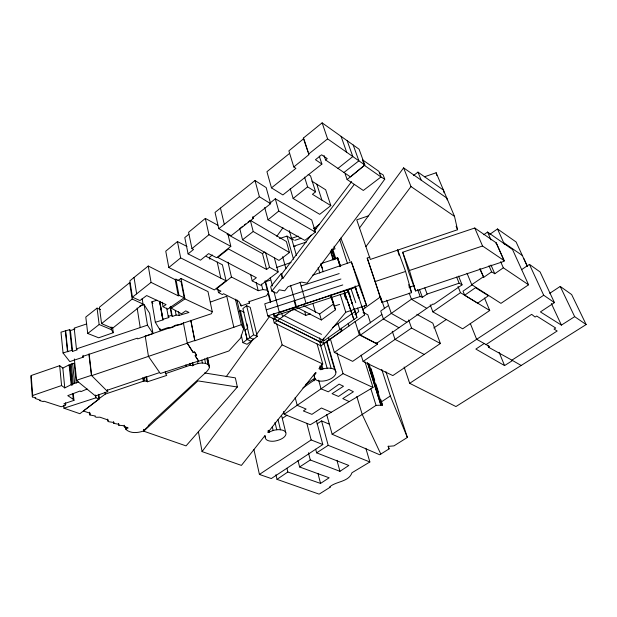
<?xml version="1.0" encoding="UTF-8"?>
<svg xmlns="http://www.w3.org/2000/svg" width="617" height="617" viewBox="0 0 617 617"><rect width="100%" height="100%" fill="white"/><g stroke="black" fill="none" stroke-linecap="round" stroke-linejoin="round"><path stroke-width="0.93" d="M107.481 389.774L107.728 391.672L95.419 395.952L78.452 382.054L73.276 383.797L71.819 385.07L71.156 384.676L64.77 387.908L62.834 368.079L59.672 365.673L31.189 375.522L30.85 376.948L32.339 396.908L35.84 397.88L35.107 398.451L40.367 400.217L39.758 400.61L43.298 401.621L43.938 401.166L61.168 406.757L65.471 405.384L65.672 402.731M32.339 396.908L32.686 395.489L31.189 375.522M207.559 357.837L209.402 366.992L208.993 368.673L206.811 371.534L148.265 425.506L148.89 425.661L143.144 431.136C137.637 432.949 130.696 433.651 126.022 429.548L125.49 426.725M236.874 299.816L243.622 328.869L240.622 338.077L228.899 350.965L198.705 361.223L195.211 355.708L196.615 355.253L194.525 351.991L193.152 352.454L187.283 343.214L183.38 322.814M125.737 428.553L128.012 428.121L127.804 427.488L124.418 427.041L124.325 426.054L122.166 425.499L118.834 425.283L118.834 424.295L113.821 423.378L113.944 422.522L108.615 421.696L107.813 420.941L108.33 420.115L99.946 417.192L96.545 417.277L95.018 416.768L95.35 416.005L89.905 414.986L90.097 413.22L83.403 411.03L99.09 398.975L98.851 394.733M177.819 280.642L180.982 278.468L207.991 291.579L212.271 311.755L211.369 313.737L183.411 323.084C180.935 325.791 177.118 324.164 174.179 325.691L173.323 327.018L170.331 327.974L167.816 327.666L160.227 330.288L155.337 322.298L151.882 301.829L156.942 300.224M274.719 319.197L279.424 312.634L359.063 285.44L366.467 305.214L345.759 312.256L320.74 342.35L274.719 319.197L273.3 313.691M226.154 376.756L253.394 338.887M256.24 334.923L269.529 316.452M276.778 236.311L282.987 227.742M359.526 227.966L403.603 167.863L446.808 198.072L447.225 199.862M379.378 172.675L383.126 174.866L384.753 179.177L372.051 196.9L307.089 283.157L301.435 282.077L288.077 286.643L284.722 290.815L279.308 289.836L276.732 293.036L275.413 292.859L271.819 291.108L270.693 286.782L281.028 273.894L281.73 274.033L282.902 278.36L282.2 278.228L271.819 291.108M315.125 374.025L315.634 373.408A1.157 0.632 -15.5 0 0 316.143 372.784L315.611 372.529L267.871 432.432L268.434 432.571A1.01 0.517 -13.9 0 0 269.205 432.185L269.976 431.792A13.844 7.034 -14.1 0 1 273.154 430.519A10.319 5.26 -14.1 0 1 276.755 429.779A11.075 5.638 -14 0 1 280.465 429.794A11.345 5.777 -14.1 0 1 283.296 430.45A10.458 5.329 -14.1 0 1 285.74 432.486A10.42 5.306 -14.1 0 1 285.779 434.7A10.211 5.198 -14.1 0 1 284.36 436.851A10.134 5.16 -14.1 0 1 281.645 438.803A11.361 5.792 -14.1 0 1 277.843 440.345A11.006 5.607 -14.1 0 1 273.909 441.186A10.265 5.229 -14.1 0 1 269.768 441.039A10.597 5.399 -14.1 0 1 266.66 439.844A10.944 5.576 -14.1 0 1 265.287 437.546L264.855 435.695M265.287 437.546A11.492 5.854 -14.1 0 1 265.364 436.836A2.26 1.149 -13.7 0 0 265.441 436.126L264.755 435.857L241.417 465.403L202.075 451.582L282.062 344.965M365.904 246.615L410.991 186.55L403.603 167.863M281.73 274.033L311.192 235.062M314.084 231.244L351.636 181.568M282.902 278.36L354.312 184.383M317.045 343.8L322.76 363.999L318.927 368.696L320.825 369.699A2.329 1.28 -15.8 0 0 321.889 369.313L322.953 368.927A11.538 6.263 -15.8 0 1 327.141 368.218A12.433 6.741 -15.8 0 1 331.167 368.364A10.767 5.846 -15.9 0 1 334.684 369.706A10.929 5.931 -15.8 0 1 335.872 372.09A11.546 6.27 -15.8 0 1 335.239 374.835A10.797 5.861 -15.8 0 1 332.494 377.697A11.183 6.07 -15.8 0 1 328.445 379.81A11.453 6.224 -15.8 0 1 320.632 381.121A10.659 5.784 -15.8 0 1 316.907 380.334A11.098 6.023 -15.8 0 1 314.971 378.745L313.968 375.09M165.263 371.766L165.58 373.617L190.252 365.195L192.735 365.765L193.175 365.256C197.779 363.143 203.325 361.955 208.022 364.462L209.402 366.992M204.551 372.946L235.355 377.866L237.352 387.006L186.056 445.89L143.746 431.183L143.476 429.339M62.834 368.079L69.119 364.863L69.775 365.264L71.21 363.991L74.179 363.259L76.284 383.049M495.945 243.638L496.269 242.874L474.766 228.012L402.708 252.237L408.948 272.891L415.596 290.962L503.834 261.392L504.166 260.629L496.269 242.874M143.746 431.183L197.934 380.89L237.352 387.006M217.84 225.22L205.345 218.418L188.578 232.3L191.956 248.62L193.568 249.445L188.1 253.911L200.486 260.189L208.639 253.61L216.621 257.729L230.827 246.345L227.85 233.789M319.267 156.078L321.897 164.068L282.864 194.941L271.48 187.869L295.905 168.348L293.792 166.96L308.947 154.659L303.302 138.139L322.136 122.852L359.086 149.214L364.84 165.001L350.464 176.909L325.552 159.957L324.072 155.523M188.833 234.252L184.784 237.599L188.1 253.911M186.974 246.476L177.449 241.555L165.757 251.181L168.803 267.523L214.361 289.921L226.053 280.789L222.413 264.786L206.178 256.402M269.637 203.409L275.305 198.767L311.724 219.991L315.434 232.085L304.821 240.414L268.025 219.783L264.678 207.474M191.956 248.62L208.97 234.715L205.345 218.418M168.803 267.523L180.658 257.891L177.449 241.555M212.371 254.968L209.433 257.351L209.842 259.217M268.025 219.783L278.776 211.053L275.305 198.767M364.454 165.402L380.99 176.994L363.313 190.468L347.093 179.508L364.454 165.402L362.38 159.703L378.877 171.333L380.99 176.994L384.753 179.177M289.489 153.456L266.93 171.719L271.48 187.869M163.058 306.726L167.724 309.163L184.19 297.756L178.976 295.319L178.267 295.828L175.213 279.663L148.265 266.027L129.886 280.82L132.424 297.201L139.966 300.533L146.669 295.551L166.066 304.605L163.058 306.726L162.271 302.237M101.566 323.609L132.169 299.052L129.639 282.679L99.445 307.212L101.566 323.609L112.51 328.298L143.028 304.042L142.149 298.613M311.84 181.113L325.676 189.789L330.828 205.615L319.722 214.33L293.144 198.497L307.598 186.866L304.551 177.094M99.298 398.482L105.283 394.086L143.607 381.129L146.699 381.113L147.44 381.784L166.737 375.406L165.58 373.617M308.454 154.204L327.596 138.864L322.136 122.852M253.332 218.433L252.43 217.894L270.639 203.703L266.166 187.591L255.014 180.534L215.04 212.41L218.804 228.676L231.144 235.717L253.332 218.433L252.862 216.636M308.145 174.364L310.521 175.868L315.565 191.802L312.441 194.301L330.828 205.615M132.424 297.201L151.065 282.393L148.265 266.027M337.962 168.402L352.824 156.571L347.163 140.707M100.532 309.611L97.062 308.122L85.794 317.061L87.737 333.473L98.697 337.8L113.289 332.702L112.549 327.272M325.552 159.957L327.234 158.623L321.634 154.798L315.449 159.718L321.897 164.068M227.997 262.163L231.452 277.033L216.359 288.987L220.917 291.116L218.48 292.605L217.662 288.887M218.804 228.676L259.379 196.715L255.014 180.534M87.737 333.473L99.16 324.527L97.062 308.122M242.782 226.246L239.774 228.614L242.535 239.789L278.961 260.428L289.466 252.515L286.381 241.54L250.325 220.331L248.065 222.105M244.293 225.066L245.797 223.886M242.535 239.789L253.201 231.498L250.325 220.331M343.962 172.482L358.893 160.836L353.186 145.01M253.448 339.373L257.243 336.412L250.24 307.359L246.63 305.693L242.905 308.577L249.754 337.684L253.479 339.389L247.047 344.301L242.944 342.666L241.216 335.154M227.048 234.144L262.48 253.626L264.616 251.967M238.964 311.454L240.322 310.397L244.17 312.194M313.706 228.714L319.591 224.195M413.513 175.521L417.956 172.12L443.461 190.105L444.086 192.797M252.206 280.866L256.34 277.704L217.801 257.459L228.498 248.99L266.613 269.482L269.498 267.277L278.144 271.95L260.644 285.255L252.206 280.866L250.595 274.326M98.519 394.286L99.09 398.975L79.871 413.706L63.952 408.207L63.682 405.384M242.944 342.666L247.108 339.512L251.019 341.247M247.564 328.367L245.065 330.249L247.24 339.566L253.579 334.8L257.243 336.412M274.241 322.93L296.391 306.61L355.477 287.399L364.647 314.909L320.917 345.859L274.241 322.93L273.061 318.318M175.213 279.663L175.907 279.162L181.066 281.637L184.19 297.756M303.479 305.631L319.614 314.022L333.689 303.842L331.121 296.862M340.916 279.015L264.747 303.826L267.793 315.904L295.798 306.803L321.349 319.976L335.494 309.788L331.514 296.677M348.512 305.454L349.469 304.767M351.397 303.387L352.353 302.692M362.865 309.487L380.542 296.823L384.561 308.639M483.79 234.73L487.546 232.038L512.55 249.561L528.576 284.792L500.935 303.363L471.735 284.661L467.038 273.277M332.563 327.534L355.06 311.516L354.119 308.793M354.898 314.323L358.762 311.585L357.559 308.03M327.01 341.17L330.056 338.995M273.763 313.413L274.434 316.004L324.056 340.692L356.927 317.408L354.474 309.688M388.548 305.469L380.72 311.014L383.396 318.958L398.952 327.75M267.793 315.904L323.724 343.569L342.019 330.635L341.247 328.113M381.877 314.454L359.04 330.581L360.467 335.093L376.463 343.438L432.987 304.004L433.736 304.32L462.056 284.846L458.531 276.123M360.467 335.093L411.431 299.23L420.185 296.546L422.398 297.325L427.126 294.085L459.117 283.188L462.056 284.846M489.713 234.406L497.487 228.953L516.097 241.98L527.142 265.966M334.337 352.446L359.356 334.861L377.457 344.201L352.654 361.361L334.337 352.446L330.373 338.949M487.87 345.489L488.587 347.263L489.62 346.546L476.625 339.273L470.27 323.354M302.939 387.946L315.549 379.162M432.856 311.87L460.475 292.674L489.728 310.505L462.657 328.822L432.856 311.87L430.211 304.813M472.283 284.73L463.028 291.162L464.663 295.211L477.612 303.163L488.448 295.751L475.499 287.707L464.663 295.211M363.097 361.439L411.547 328.051L440.391 343.507L392.836 375.576L363.097 361.439L361.115 355.099M488.972 265.757L491.618 271.881L494.772 273.74L503.333 267.809L528.576 284.792M284.175 414.269L343.06 373.655L373.015 387.461L310.274 424.743L284.175 414.269L283.496 411.524M479.818 269.074L483.713 277.318L491.618 271.881M282.37 418.395L287.09 415.148M305.77 384.352L313.529 379.054L315.14 379.802M275.922 474.681L277.002 479.355L287.815 471.997L320.547 483.427L329.146 477.797L299.607 466.976L297.98 460.429M433.805 327.966L446.507 319.375M170.932 306.287L171.271 308.153L184.946 298.913L212.271 311.755M471.735 284.661L483.15 276.948M521.473 269.729L529.417 264.369L540.091 271.958L554.444 302.615L540.423 311.924L561.408 325.12L574.666 316.66L586.15 324.55L455.94 406.549L409.673 383.311L404.127 366.999M484.044 343.607L475.861 349.083L504.583 365.588L512.55 360.521L521.188 365.48M259.418 474.442L311.161 439.936L322.814 444.541L271.303 478.553L259.418 474.442L253.942 449.608M317.03 423.925L321.565 420.91L329.47 424.226M485.872 344.71L531.669 314.346L535.101 317.061L536.69 316.027L555.693 328.013L554.043 329.077L557.182 330.997L511.902 360.151L488.587 347.263M326.702 414.547L332.139 434.252L376.046 405.377L382.563 405.114L380.82 399.608M382.563 405.114L381.075 402.068L390.337 395.967L381.761 369.444M409.673 383.311L543.7 295.25L554.444 302.615M299.607 466.976L310.297 459.981L339.952 471.319L348.844 465.465L316.629 452.847L315.68 449.23M549.755 293.299L560.221 286.427L571.651 294.564L586.15 324.55M316.629 452.847L328.182 445.335L369.868 461.971L351.983 472.738C348.705 482.093 336.203 481.167 329.709 486.859L330.434 487.052L319.128 494.148L277.002 479.355M385.926 371.681L407.359 437.445L393.947 445.883L388.132 446.369L389.072 448.898L379.702 454.768L332.139 434.252M87.182 389.018L80.842 391.656L80.141 390.977L67.77 395.644L73.261 399.299L73.971 400.348L63.883 403.78L65.857 404.598M170.068 307.019L171.58 315.364L172.282 316.513L176.107 315.071L179.215 315.403L188.987 312.464L185.732 310.883L181.491 313.814L171.271 308.153M83.025 355.292L83.233 357.174L69.783 361.593L63.057 353.009L60.99 332.177L69.729 329.632L70.423 330.604L74.973 329.031M139.666 306.155L144.123 304.659L149.599 313.228L152.977 333.62L137.738 338.91L137.282 338.178L82.539 356.487L83.233 357.174M243.622 328.869L241.324 324.658L194.841 340.754L190.753 320.3M424.542 176.755L436.157 172.752L454.513 216.382L457.552 229.732L370.293 259.441L356.749 219.845L368.457 215.827M276.509 267.485L291.023 262.487M69.729 329.632L71.927 350.425L72.629 351.382L77.248 349.793L76.446 348.898L74.187 328.121L86.689 323.925M32.686 395.489L61.577 385.54L64.77 387.908M210.528 302.022L226.763 296.229L233.866 327.457M65.356 330.727L67.484 351.543L71.927 350.425M312.472 275.259L351.374 261.917L358.832 281.923L366.467 305.214M218.48 292.605L222.39 294.571L223.524 293.715L238.879 301.404L241.147 305.916L249.577 303.04L249.129 301.204M145.226 336.165L183.473 323.123M194.702 340.538L187.221 343.075L193.152 352.454L194.525 352.022L196.568 355.245L195.126 355.693L198.551 361.053L160.343 373.524L148.458 356.402L145.196 335.995M187.283 343.214L91.686 375.637L89.149 354.081M106.533 390.484L159.664 372.545M306.487 241.98L293.808 246.229L295.196 246.522M415.596 290.962L409.441 270.485L482.548 245.998L504.166 260.629M76.446 348.898L147.463 325.151L152.977 333.62M397.718 249.954L405.585 271.449L411.585 292.659L381.977 302.438L367.215 258.091L369.93 257.189M63.057 353.009L67.484 351.543M74.333 358.947L76.608 380.249L91.393 375.344L107.728 391.672M367.215 258.091L375.19 281.529L405.585 271.449M279.524 238.555L286.982 236.11L293.638 239.944M289.975 238.841L298.181 236.149M294.756 240.352L301.15 238.255M331.398 250.062L335.016 248.882L334.098 246.198M332.185 259.487L337.63 257.713L340.692 266.652M265.603 281.691L270.115 280.218M320.724 263.69L337.468 258.222L340.222 266.236M301.104 285.98L339.188 273.57M266.259 309.842L342.782 284.938M274.434 316.004L348.189 292.034L347.379 289.473M294.039 309.356L305.793 315.38L310.366 313.891M334.136 306.179L339.62 304.397M63.952 408.207L95.951 397.818L99.09 398.968M155.337 322.298L163.05 319.853L161.592 311.492M409.009 287.229L414.215 285.64M166.683 308.045L168.179 316.398L171.58 315.364M159.649 301.721L162.734 319.367L168.811 317.57L168.48 315.711M231.452 277.033L258.23 290.692L262.811 289.604L267.269 290.16L268.488 292.851L266.49 295.774L248.859 301.736L249.577 303.04M313.637 228.136L316.398 228.745M99.16 324.527L111.415 329.648L113.289 332.702M331.244 412.279L321.442 408.007L311.909 414.354L303.356 410.937L306.101 409.056L297.178 405.3L295.165 397.471M132.169 299.052L143.028 304.042M349.222 401.598L342.782 398.605L353.402 391.756L348.813 389.404L338.517 396.453L332.046 393.685L343.484 386.257L339.095 384.136L328.329 391.818L321.041 388.841L318.634 380.134M322.76 363.999L282.131 344.864L276.717 323.84M151.065 282.393L178.267 295.828M283.967 315.518L321.503 334.375M180.658 257.891L226.053 280.789M424.164 354.436L395.019 339.389L392.258 331.267M342.019 330.635L339.836 329.509L338.054 323.624M208.97 234.715L230.827 246.345M362.997 312.202L367.879 314.84L370.493 322.845M416.814 314.292L432.81 323.131L440.391 343.507M406.888 322.213L391.278 313.405L386.728 300.186M511.902 360.151L512.55 360.521M278.776 211.053L315.434 232.085M253.201 231.498L289.466 252.515M426.763 308.346L411.431 299.23L409.187 293.052M409.21 286.203L410.814 287.175M307.598 186.866L315.565 191.802M259.379 196.715L270.639 203.703M410.991 186.55L454.513 216.382M503.634 242.604L522.314 255.484M327.596 138.864L364.84 165.001M303.302 138.139L303.795 138.594L288.879 150.856L293.792 166.96M76.608 380.249L78.452 382.054M162.734 319.367L163.05 319.853M151.882 301.829L152.846 303.448M168.179 316.398L168.811 317.57M560.221 286.427L574.666 316.66M380.805 454.073L362.225 414.462L356.834 396.53M551.359 303.518L561.408 325.12M529.417 264.369L543.7 295.25M523.864 258.616L527.481 266.467M497.487 228.953L504.421 244.355M496.346 243.245L504.236 261.006M487.546 232.038L491.016 239.89M500.642 261.701L503.333 267.809M490.993 265.017L494.772 273.74M474.766 228.012L482.548 245.998M480.011 268.572L483.713 277.318M456.102 226.262L457.552 229.732M484.53 298.057L489.728 310.505M499.122 352.33L504.583 365.588M390.337 395.967L407.359 437.445M417.956 172.12L421.226 180.179M456.649 277.072L459.117 283.188M458.007 286.504L460.475 292.674M340.815 238.015L349.893 261.168M424.812 287.931L427.126 294.085M419.46 289.419L422.398 297.325M417.586 289.504L420.185 296.546M402.708 252.237L409.441 270.485M335.494 309.788L330.234 295.049M321.048 264.57L322.344 268.11M408.678 284.676L411.585 292.659M408.67 319.938L411.547 328.051M341.078 136.365L346.685 152.26M343.9 293.36L346.029 299.422M344.641 292.497L353.88 319.537L343.87 290.615M345.119 173.793L347.093 179.508M347.618 289.697L352.554 304.243M347.348 289.373L356.927 317.408M350.926 288.501L355.747 302.708M355.153 285.933L356.294 289.373M357.999 294.471L359.117 297.841M351.374 261.917L359.063 285.44M376.879 342.42L377.457 344.201M375.19 281.529L381.977 302.438M364.485 305.924L365.079 307.744M361.739 305.924L364.647 314.909M339.728 239.558L347.425 263.343M355.122 287.121L358.67 298.096M304.081 139.488L308.091 151.983M316.829 184.244L321.904 200.124M348.073 289.527L350.695 297.772M354.189 309.04L354.983 311.546M337.63 257.713L340.376 266.367M337.468 258.222L340.029 266.305M370.956 368.403L374.727 380.334M375.892 384.005L378.499 392.265M332.818 249.276L335.71 258.423M368.935 363.637L381.075 402.068M355.099 321.372L359.356 334.861M331.807 249.168L334.985 259.263M367.678 363.027L380.982 405.261M331.946 249.8L334.838 258.986M367.531 362.757L380.836 405.007M330.997 251.25L333.558 259.41M344.656 294.764L345.512 297.487M330.288 250.857L333.157 259.996M365.002 361.878L373.015 387.461M370.886 388.818L376.046 405.377M388.216 446.137L389.072 448.898M340.175 294.27L345.759 312.256M348.189 323.269L349.021 325.961M321.002 264.593L323.185 271.796M318.148 267.531L319.807 273.069M290.237 188.702L293.144 198.497M365.819 448.274L369.868 461.971M336.897 352.793L343.06 373.655M328.391 337.314L329.177 340.013M319.614 314.022L321.349 319.976M326.879 341.132L335.872 372.09M326.486 341.44L334.684 369.706M323.331 338.17L324.056 340.692M312.95 303.68L315.534 312.642M324.064 343.7L331.167 368.364M322.514 339.365L323.724 343.569M289.327 230.619L296.43 255.43M397.572 249.947L399.099 255.307M319.459 337.877L320.74 342.35M319.637 341.363L320.917 345.859M320.616 345.343L327.141 368.218M286.982 236.11L293.522 259.202M300.063 282.285L306.055 303.464M321.658 364.346L322.953 368.927M320.855 365.65L321.889 369.313M304.767 311.724L305.793 315.38M319.799 366.028L320.825 369.699M282.64 256.687L285.949 268.703M290.53 285.347L296.391 306.61M294.139 300.764L295.798 306.803M336.936 460.305L339.952 471.319M313.529 379.054L314.022 380.866M321.565 420.91L328.182 445.335M281.028 273.894L282.2 278.228M274.395 258.022L278.144 271.95M316.436 420.725L322.814 444.541M281.684 313.043L282.655 316.729M265.557 252.299L269.498 267.277M270.277 277.673L272.444 285.98M273.894 291.502L279.424 312.634M306.834 423.331L311.161 439.936M262.48 253.626L266.613 269.482M317.932 473.339L320.547 483.427M265.426 280.959L270.763 301.744M264.917 281.005L267.269 290.16M268.11 293.484L270.47 302.669M308.454 452.77L310.297 459.981M261.415 284.105L262.811 289.604M256.171 282.432L258.23 290.692M281.753 416.19L285.74 432.486M278.005 419.622L280.465 429.794M286.92 468.249L287.815 471.997M274.989 422.367L276.755 429.779M246.63 305.693L253.579 334.8M436.157 172.752L436.805 175.467M272.274 426.817L273.154 430.519M220.454 208.091L224.295 224.349M246.923 323.871L247.772 327.457M240.723 304.081L241.147 305.916M268.773 430.327L269.205 432.185M240.322 310.397L247.108 339.512M268.002 430.72L268.434 432.571M235.416 299.129L241.324 324.658M217.207 262.094L220.801 278.136M207.474 358.292L208.955 365.611M206.734 358.045L208.022 364.462M204.651 358.886L205.561 363.475M201.798 360.197L202.337 362.958M190.892 320.524L194.841 340.754M197.594 361.655L197.957 363.498M180.982 278.468L184.946 298.913M192.651 362.495L193.175 365.256M192.211 363.004L192.735 365.765M175.907 279.162L178.976 295.319M189.905 363.351L190.252 365.195M178.521 311.701L179.215 315.403M198.419 431.854L202.075 451.582M185.918 364.786L186.265 366.629M175.251 310.436L176.107 315.071M170.593 307.243L172.282 316.513M159.803 301.281L161.268 309.641M159.71 301.705L162.788 319.351M159.911 328.437L160.227 330.288M144.123 304.659L147.463 325.151M134.043 277.473L136.642 293.854M137.144 307.983L140.221 327.573M146.715 377.141L147.44 381.784M145.974 376.47L146.699 381.113M144.309 377.134L144.887 380.851M143.183 378.337L143.607 381.129M142.797 377.604L143.368 381.321M125.775 427.728L126.022 429.548M111.045 326.933L111.415 329.648M124.171 425.213L124.418 427.041M118.595 423.455L118.834 425.283M113.582 421.542L113.821 423.378M105.044 392.211L105.283 394.086M107.582 419.097L107.813 420.941M95.62 395.003L95.951 397.818M88.894 354.096L91.393 375.344M89.588 412.195L89.905 414.986M70.423 330.604L72.629 351.382M72.575 363.467L74.657 383.273M71.21 363.991L73.276 383.797M73.292 393.8L73.971 400.348M70.23 364.986L72.274 384.792M69.775 365.264L71.819 385.07M72.683 393.677L73.261 399.299M65.68 331.02L67.816 351.829M69.119 364.863L71.156 384.676M59.672 365.673L61.577 385.54M314.986 378.738A11.507 6.247 -15.8 0 1 315.094 374.025"/></g></svg>
